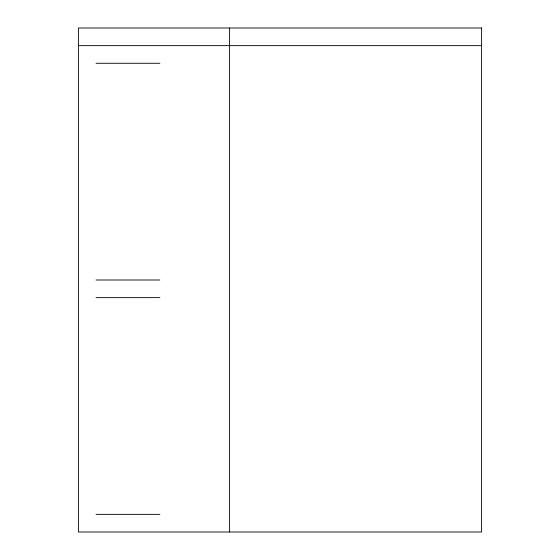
<?xml version="1.0" encoding="UTF-8"?>
<svg xmlns="http://www.w3.org/2000/svg" width="560" height="560" viewBox="0 0 560 560"><rect width="100%" height="100%" fill="white"/><g stroke="black" fill="none" stroke-linecap="round" stroke-linejoin="round"><path stroke-width="0.84" d="M78.4 45.64L481.6 45.64M96.04 63.28L159.866 63.28M96.04 280L159.866 280M96.04 297.64L159.866 297.64M96.04 514.36L159.866 514.36M229.6 28L229.6 532M481.6 28L78.4 28L78.4 532L481.6 532L481.6 28"/></g></svg>
